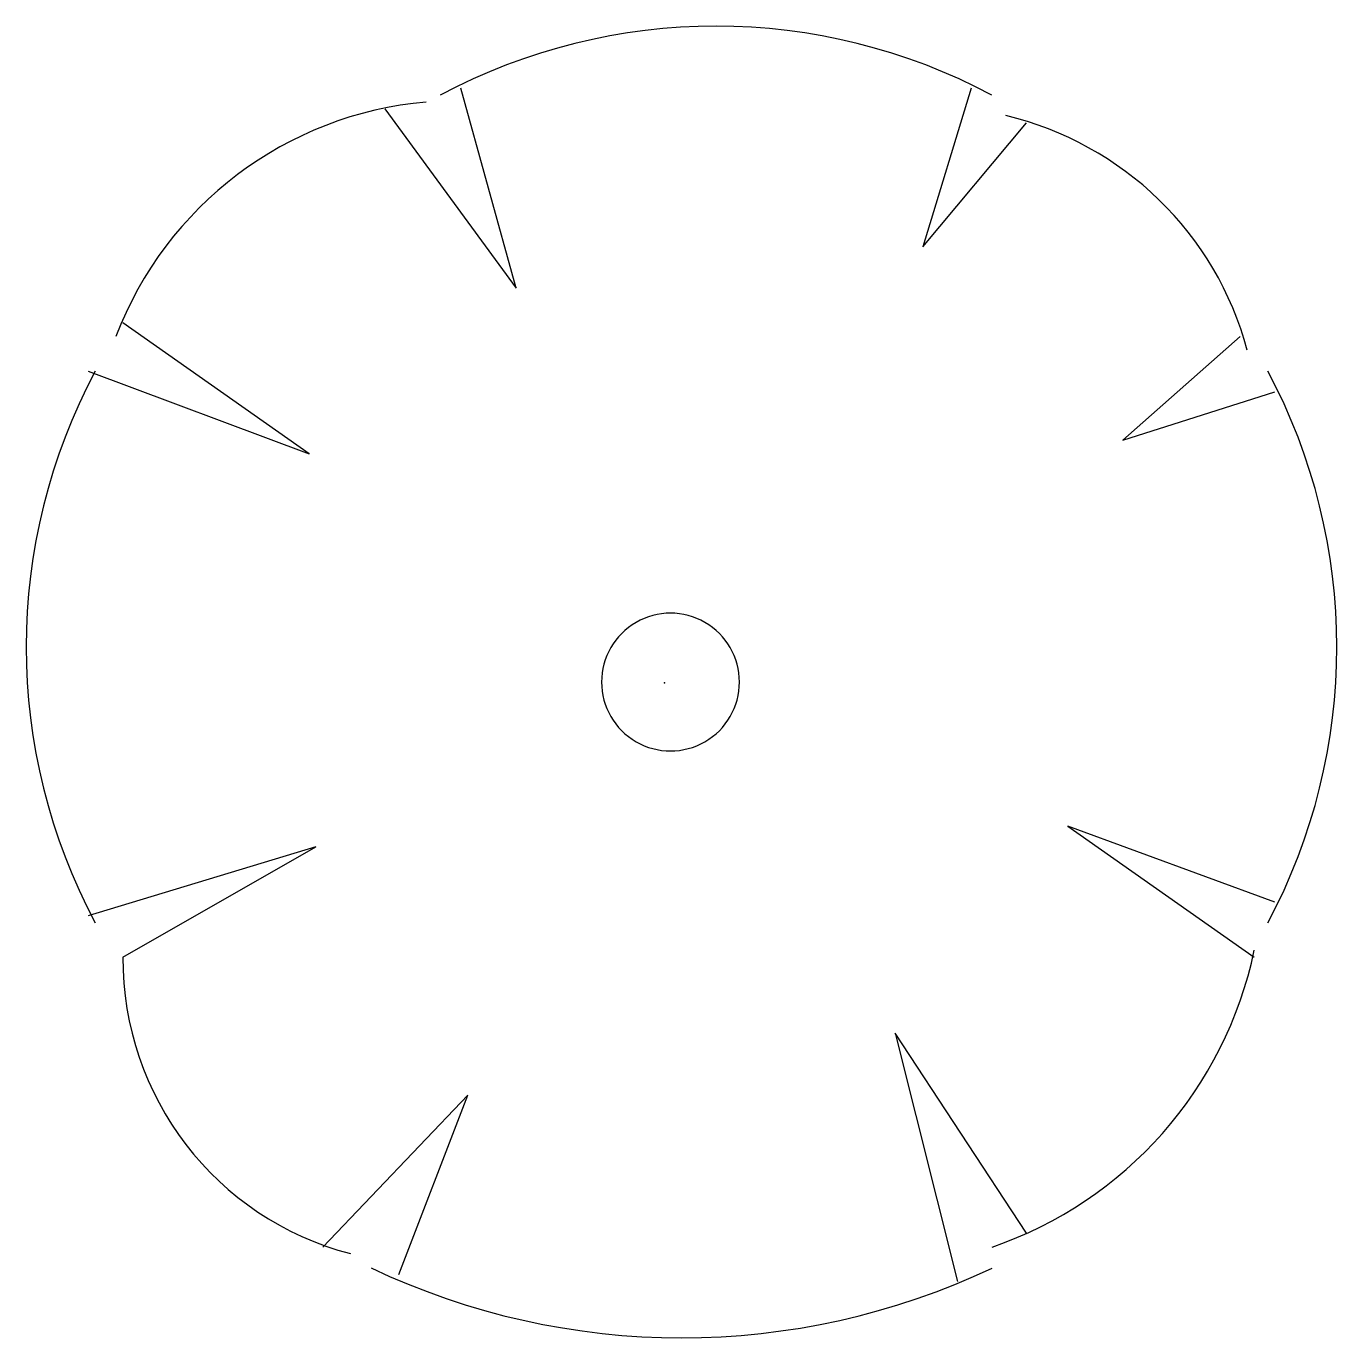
# Model space of a CAD drawing. Extents: x 343795 to 344807, y 65556 to 66569.
import ezdxf

# ---------------------------------------------------------------- set-up
doc = ezdxf.new("R2010")
doc.units = 0
doc.header["$MEASUREMENT"] = 0
doc.layers.get('0').update_dxf_attribs({"linetype": 'CONTINUOUS'})
doc.layers.add('ORIGIN', color=7, linetype='CONTINUOUS')

msp = doc.modelspace()

# ---------------------------------------------------------------- linework, layer by layer
at = {"color": 7, "linetype": 'CONTINUOUS'}
for p, q in [((344173.2, 66366.8), (344130.5, 66521.3)), ((344173.2, 66366.8), (344130.5, 66521.3)), ((344524.6, 66521.3), (344487.3, 66398.8)), ((344524.6, 66521.3), (344487.3, 66398.8)), ((344071.9, 66505.3), (344173.2, 66366.8)), ((344071.9, 66505.3), (344173.2, 66366.8)), ((344487.3, 66398.8), (344567.2, 66494.7)), ((344487.3, 66398.8), (344567.2, 66494.7)), ((344013.3, 66238.9), (343869.4, 66340.2)), ((344013.3, 66238.9), (343869.4, 66340.2)), ((344732.4, 66329.5), (344641.8, 66249.6)), ((344732.4, 66329.5), (344641.8, 66249.6)), ((343842.8, 66302.9), (344013.3, 66238.9)), ((343842.8, 66302.9), (344013.3, 66238.9)), ((344641.8, 66249.6), (344759, 66286.9)), ((344641.8, 66249.6), (344759, 66286.9)), ((344599.2, 65951.4), (344743, 65850.2)), ((344599.2, 65951.4), (344743, 65850.2)), ((344759, 65892.8), (344599.2, 65951.4)), ((344759, 65892.8), (344599.2, 65951.4)), ((344018.6, 65935.4), (343842.8, 65882.1)), ((344018.6, 65935.4), (343842.8, 65882.1)), ((343869.4, 65850.2), (344018.6, 65935.4)), ((343869.4, 65850.2), (344018.6, 65935.4)), ((344466, 65791.6), (344513.9, 65599.8)), ((344466, 65791.6), (344513.9, 65599.8)), ((344567.2, 65637), (344466, 65791.6)), ((344567.2, 65637), (344466, 65791.6)), ((344135.8, 65743.6), (344024, 65626.4)), ((344135.8, 65743.6), (344024, 65626.4)), ((344082.5, 65605.1), (344135.8, 65743.6)), ((344082.5, 65605.1), (344135.8, 65743.6))]:
    msp.add_line(p, q, dxfattribs=at)
for centre, radius, start, end in [((344327.6, 66116.5), 452.7, 61.9394, 118.0606), ((344128.3, 66229.1), 282.6, 94.9811, 159.1713), ((344492.6, 66253.1), 253.9, 15.032, 76.643), ((344247.6, 66089.8), 452.7, 151.9285, 208.0715), ((344353.9, 66089.8), 453, 331.9552, 28.0448), ((344292.4, 66062.7), 53.2, 359.9832, 180.0168), ((344292.4, 66062.7), 53.2, 179.9747, 0.0253), ((344104.6, 65848.7), 235, 179.6289, 255.3748), ((344440.7, 65918.8), 309, 288.8764, 348.1921), ((344301, 66116.3), 560, 244.6387, 295.3445)]:
    msp.add_arc(centre, radius, start, end, dxfattribs=at)
at = {"layer": 'ORIGIN', "color": 170, "linetype": 'CONTINUOUS'}
msp.add_point((344287.8, 66062.1), dxfattribs=at)
msp.add_point((344287.8, 66062.1), dxfattribs=at)
msp.add_point((344287.8, 66062.1), dxfattribs=at)
msp.add_point((344287.8, 66062.1), dxfattribs=at)

doc.saveas('drawing.dxf')
